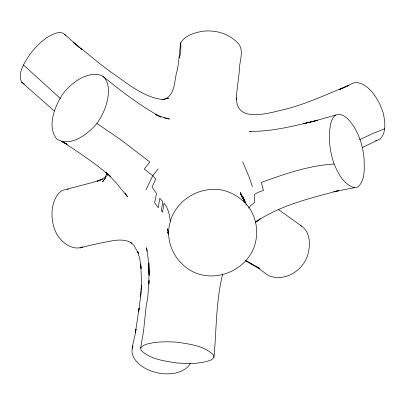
<?xml version="1.0" encoding="UTF-8"?>
<svg xmlns="http://www.w3.org/2000/svg" width="405" height="405" viewBox="0 0 405 405"><rect width="100%" height="100%" fill="white"/><g stroke="black" fill="none" stroke-linecap="round" stroke-linejoin="round"><path stroke-width="0.61" d="M362.374 147.536L380.452 138.753C386.512 131.838 385.099 121.758 383.307 113.476C381.014 105.786 377.339 98.557 372.306 92.294C367.791 87.11 361.67 81.901 354.319 82.711C349.338 84.554 344.792 87.358 339.881 89.368M148.913 283.824L148.908 263.199L149.237 274.848M140.717 264.004L141.401 279.02L141.203 289.676L141.461 285.221L140.763 295.139L138.662 311.708L139.092 308.21L135.346 332.95L136.034 329.052C135.138 336.909 131.99 344.452 132.035 352.406C133.123 359.422 138.738 364.404 144.484 367.932C154.467 373.45 166.389 375.46 177.511 372.595C182.437 370.747 188.158 368.403 190.239 363.153M236.312 99.559C236.717 88.538 239.066 77.679 239.613 66.653C240.322 58.062 244.524 48.382 236.5 41.74C228.055 33.488 215.86 30.117 204.267 31.089C195.605 32.294 185.92 34.795 180.838 42.545C179.086 52.964 179.207 63.701 176.241 73.953C174.408 82.65 174.504 94.664 165.189 98.962L168.677 98.137L162.147 99.458M148.918 283.87L149.015 280.457L147.744 297.918L146.149 306.165L143.542 331.234L140.667 347.946L141.056 350.305C150.387 359.397 164.486 361.002 176.803 362.971C188.507 363.665 200.9 364.292 211.921 359.615L213.987 357.337C216.533 329.579 215.87 301.204 222.694 274.038M140.672 296.389L141.051 290.78M170.328 221.515C163.463 243.866 178.048 268.424 200.303 274.529C222.542 280.462 248.032 267.259 254.796 244.984C258.866 231.301 256.259 216.012 247.055 204.96C240.155 197.341 231.144 191.833 221.003 189.854C199.351 186.335 176.165 200.065 170.328 221.515C169.528 215.08 168.343 208.317 163.995 203.128L162.587 212.159L161.327 210.808L162.769 201.619L159.788 198.242L158.218 207.719L154.624 202.773L156.497 193.519L152.037 187.08L155.753 179.116L152.791 175.664L144.215 169.022L149.865 162.005L120.255 139.35L96.881 123.449C87.976 134.035 70.845 147.587 56.66 138.966C46.767 126.092 54.69 107.128 62.112 94.942C67.539 87.429 74.636 81.258 82.979 77.188C89.227 74.591 96.552 72.672 102.835 76.216C121.201 91.191 140.145 105.821 161.053 117.085L155.54 114.59M106.626 173.178L105.442 177.942L102.511 181.825L105.933 177.319M132.141 348.427L133.002 345.703M179.202 57.824L180.716 53.531L180.838 42.545M65.463 35.311A34.238 14.043 -49.5 0 0 57.662 32.709C46.114 35.822 37.351 44.955 30.102 54.007C24.973 62.031 17.344 72.287 21.571 82.159L54.331 111M145.927 189.849L152.791 175.664L158.092 168.85M96.881 123.449C103.508 114.235 107.927 103.341 108.484 91.935C108.52 86.209 107.477 80.074 102.835 76.216M248.538 208.104L250.958 205.325L254.796 202.323L254.355 194.476L258.471 192.233L263.468 190.396L261.205 182.493C284.725 173.963 308.959 165.478 334.115 164.035C338.231 173.477 343.779 184.989 354.674 187.662L357.924 186.968C365.472 179.977 364.237 168.308 364.09 158.917C363.143 147.906 360.096 137.032 354.431 127.494A43.932 18.584 76.3 0 0 342.919 115.319L338.934 114.134L313.591 121.282L303.512 123.652L317.282 120.401C294.977 125.682 272.641 131.746 249.51 131.321L250.746 131.412M335.487 115.005C330.404 119.399 330.202 126.724 329.392 132.891C329.032 143.476 330.657 154.032 334.115 164.035M140.667 347.946C143.573 344.042 148.883 343.739 153.252 342.706C161.554 341.557 169.958 341.612 178.291 342.316C190.451 344.275 204.302 345.961 213.516 354.917L213.987 357.337M255.342 222.411L257.099 220.841M255.428 222.456L260.243 218.781L259.215 219.495M258.213 220.219L256.709 221.302C281.389 204.864 310.443 198.268 338.6 190.618M106.393 176.145L102.085 179.111L97.104 181.379L102.004 179.43M359.569 139.725L372.514 133.645L384.725 128.775M339.922 89.358L348.371 85.582C327.453 93.945 307.025 103.781 285.095 109.315C270.251 112.539 236.236 124.153 236.5 98.091M102.546 179.213L92.158 182.569L62.203 190.436C55.394 194.759 53.111 202.895 52.103 210.443C51.556 219.348 53.126 228.415 57.92 236.049C63.286 243.577 73.482 250.953 82.929 246.802M80.013 248.017C89.601 245.172 99.438 243.273 109.239 241.345C116.817 239.836 125.175 238.834 132.06 243.202M337.75 190.887L338.889 190.613M337.178 191.023L333.776 191.717L354.674 187.662M375.673 140.773L376.787 140.702M162.162 99.701L164.572 99.716C145.567 98.283 130.096 85.511 115.111 74.966C100.556 65.17 87.657 53.222 73.639 42.717L76.418 45.021M67.088 189.15L68.237 189.267M164.01 117.865L169.396 119.035L159.94 116.356L155.54 114.564M300.48 225.615C309.947 230.627 310.438 243.309 308.367 252.583C304.95 268.814 287.636 280.994 271.244 276.59A24.214 18.868 -55.6 0 1 265.989 273.836L257.651 267.664L246.463 261.23M61.251 141.37L67.159 144.266L62.593 141.831C79.036 152.548 95.423 163.529 110.373 176.297L106.07 172.368L115.425 181.916L127.484 196.714L125.175 193.069M245.845 260.749L252.239 264.222L245.303 260.516M301.629 226.096L278.387 209.532M21.571 82.159L24.28 84.129M130.42 242.398L133.908 245.141L138.459 253.631L137.72 251.49M77.345 45.79L79.663 47.709M80.59 48.473L81.977 49.628L81.01 48.823M79.557 47.608L64.749 34.435M23.485 64.962L60.436 98.562M245.445 202.394L243.471 199.878L244.66 201.973M168.743 234.313L167.503 232.156L168.348 233.822M245.41 202.935L242.048 196.916L244.564 201.67M246.022 204.034L246.635 205.127M245.273 202.465L240.666 194.066L245.273 202.465L240.271 192.517L244.539 201.113L244.104 199.675L244.585 202.06M105.725 172.181L107.335 175.4L106.505 173.056M242.701 161.803L249.308 177.471L252.416 186.685M106.08 172.282L106.576 173.927M137.685 251.718L139.796 258.83L141.143 268.576L140.879 265.72M147.268 251.014L146.291 247.703C148.625 256.775 148.539 266.186 149.232 275.471M168.682 233.25L167.366 228.633L168.176 232.313M244.605 201.948L243.395 196.926L243.83 199.28M149.151 271.487L149.243 274.929M259.504 268.323L250.336 263.478L259.504 268.323"/></g></svg>
